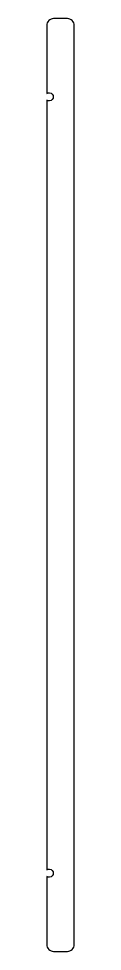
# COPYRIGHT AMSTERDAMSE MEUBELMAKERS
# Model space of a CAD drawing. Header units: millimetres. Extents: x 0 to 20, y 0 to 680.
import ezdxf

# ---------------------------------------------------------------- set-up
doc = ezdxf.new("R2010")
doc.units = ezdxf.units.MM

msp = doc.modelspace()

# ---------------------------------------------------------------- linework, layer by layer
msp.add_lwpolyline([(15, 680), (5, 680, 0.414214), (0, 675), (0, 625.44, -1.939956), (0, 620.56), (0, 340), (0, 59.44, -1.939956), (0, 54.56), (0, 5, 0.414214), (5, 0), (15, 0, 0.414214), (20, 5), (20, 340), (20, 675, 0.414214)], format="xyb", close=True)

doc.saveas('drawing.dxf')
